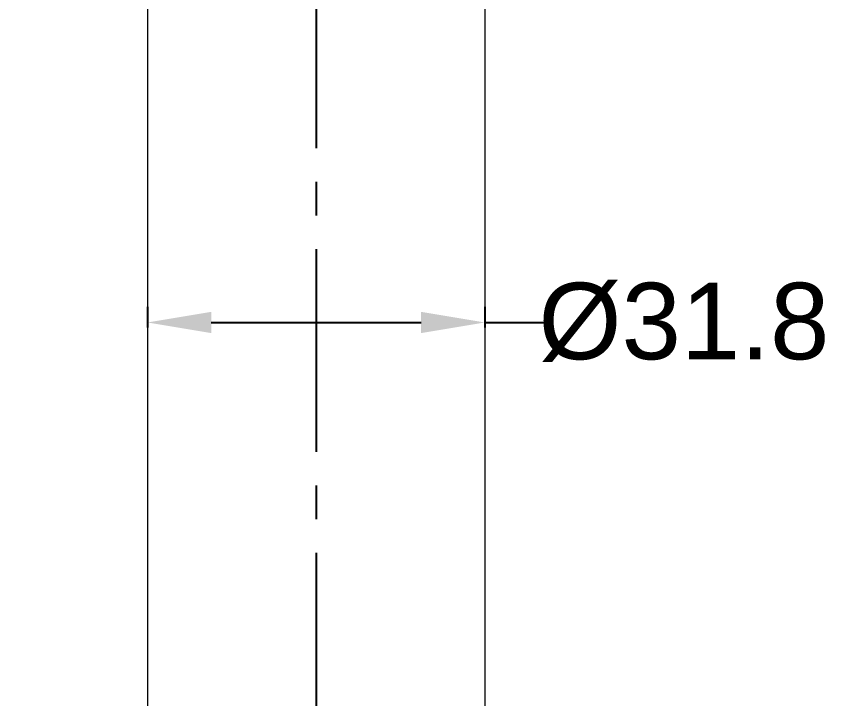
# Model space of a CAD drawing. Header units: millimetres. Extents: x -121 to 473, y -80 to 340.
# Drawn here: x 37.5 to 113.6, y 48.5 to 112.8 of the extents above; entities that cross this region are included whole.
import ezdxf

# ---------------------------------------------------------------- set-up
doc = ezdxf.new("R2010")
doc.units = ezdxf.units.MM
doc.linetypes.add('CENTER', pattern=[47.5, 22, -8.5, 8.5, -8.5])
doc.linetypes.add('CENTER2', pattern=[28.575, 19.05, -3.175, 3.175, -3.175])
doc.layers.add('DIM', color=3, linetype='Continuous', lineweight=9)
doc.layers.add('Layer1', color=1, linetype='CENTER')
doc.styles.get("Standard").update_dxf_attribs({"font": 'arial.ttf'})
doc.dimstyles.new('겸용-샤워욕조용1', dxfattribs={"dimscale": 0.6, "dimtxt": 10, "dimasz": 10, "dimexe": 1.5, "dimexo": 1.5, "dimgap": 1, "dimtad": 0, "dimtih": 1, "dimtoh": 1, "dimdec": 1, "dimdsep": 46, "dimtxsty": 'Standard', "dimcen": 2.5, "dimclrd": 5, "dimclre": 5, "dimclrt": 5, "dimadec": 1, "dimazin": 2, "dimtfac": 1, "dimtdec": 1, "dimtmove": 0, "dimatfit": 3, "dimfxl": 1.25, "dimarcsym": 0})

# ---------------------------------------------------------------- blocks, each defined once
blk = doc.blocks.new('*D14')
at = {"layer": 'Defpoints', "color": 0, "transparency": 16777216}
for p in [(49.827, 85.909), (81.577, 85.909), (81.577, 83.957)]:
    blk.add_point(p, dxfattribs=at)
at = {"layer": 'DIM', "color": 5, "lineweight": -2, "transparency": 16777216}
for p, q in [((49.827, 85.429), (49.827, 83.477)), ((81.577, 85.429), (81.577, 83.477)), ((55.827, 83.957), (75.577, 83.957)), ((81.577, 83.957), (87.577, 83.957))]:
    blk.add_line(p, q, dxfattribs=at)
at = {"layer": 'DIM', "color": 5, "transparency": 16777216}
for points in [[(55.827, 84.957), (55.827, 82.957), (49.827, 83.957)], [(75.577, 84.957), (75.577, 82.957), (81.577, 83.957)]]:
    blk.add_solid(points, dxfattribs=at)
at = {"layer": 'DIM', "color": 5, "transparency": 16777216, "insert": (100.325, 83.957), "char_height": 7.2, "attachment_point": 5}
blk.add_mtext('%%C31.8', dxfattribs=at)
blk = doc.blocks.new('*D16')
at = {"layer": 'Defpoints', "color": 0, "transparency": 16777216}
for p in [(48.702, 147.743), (-1.636, 3.843), (49.827, 3.843)]:
    blk.add_point(p, dxfattribs=at)
at = {"layer": 'DIM', "color": 5, "lineweight": -2, "transparency": 16777216}
for p, q in [((48.222, 147.743), (-2.116, 147.743)), ((-1.636, 141.743), (-1.636, 79.771)), ((-1.636, 9.843), (-1.636, 71.814)), ((49.347, 3.843), (-2.116, 3.843))]:
    blk.add_line(p, q, dxfattribs=at)
at = {"layer": 'DIM', "color": 5, "transparency": 16777216}
for points in [[(-2.636, 141.743), (-0.636, 141.743), (-1.636, 147.743)], [(-2.636, 9.843), (-0.636, 9.843), (-1.636, 3.843)]]:
    blk.add_solid(points, dxfattribs=at)
at = {"layer": 'DIM', "color": 5, "transparency": 16777216, "insert": (-1.636, 75.793), "char_height": 7.2, "attachment_point": 5}
blk.add_mtext('143.9', dxfattribs=at)

msp = doc.modelspace()

# ---------------------------------------------------------------- linework, layer by layer
at = {"color": 0, "linetype": 'Continuous', "lineweight": 0}
for p, q in [((49.827, 147.743), (49.827, 3.843)), ((81.577, 147.743), (81.577, 3.843))]:
    msp.add_line(p, q, dxfattribs=at)
at = {"layer": 'Layer1', "linetype": 'CENTER2'}
msp.add_line((65.702, 233.721), (65.702, 1.474), dxfattribs=at)

# ---------------------------------------------------------------- dimensions: what is measured, and where the dimension line sits
at = {"layer": 'DIM', "color": 1}
dim = msp.add_linear_dim(base=(-1.636, 3.843), p1=(48.702, 147.743), p2=(49.827, 3.843), angle=90, dimstyle='겸용-샤워욕조용1', override={"dimtxt": 12, "dimexe": 0.8, "dimexo": 0.8, "dimgap": 0.5}, dxfattribs=at)
dim.commit()
dim.dimension.update_dxf_attribs({"geometry": '*D16', "text_midpoint": (-1.636, 75.793)})
dim = msp.add_linear_dim(base=(81.577276104, 83.957280787), p1=(49.827276104, 85.908860952), p2=(81.577276104, 85.908860952), text='%%C<>', dimstyle='겸용-샤워욕조용1', override={"dimtxt": 12, "dimexe": 0.8, "dimexo": 0.8, "dimgap": 0.5}, dxfattribs=at)
dim.commit()
dim.dimension.update_dxf_attribs({"geometry": '*D14', "text_midpoint": (100.324533948, 83.957280787), "dimtype": 160})

doc.saveas('drawing.dxf')
